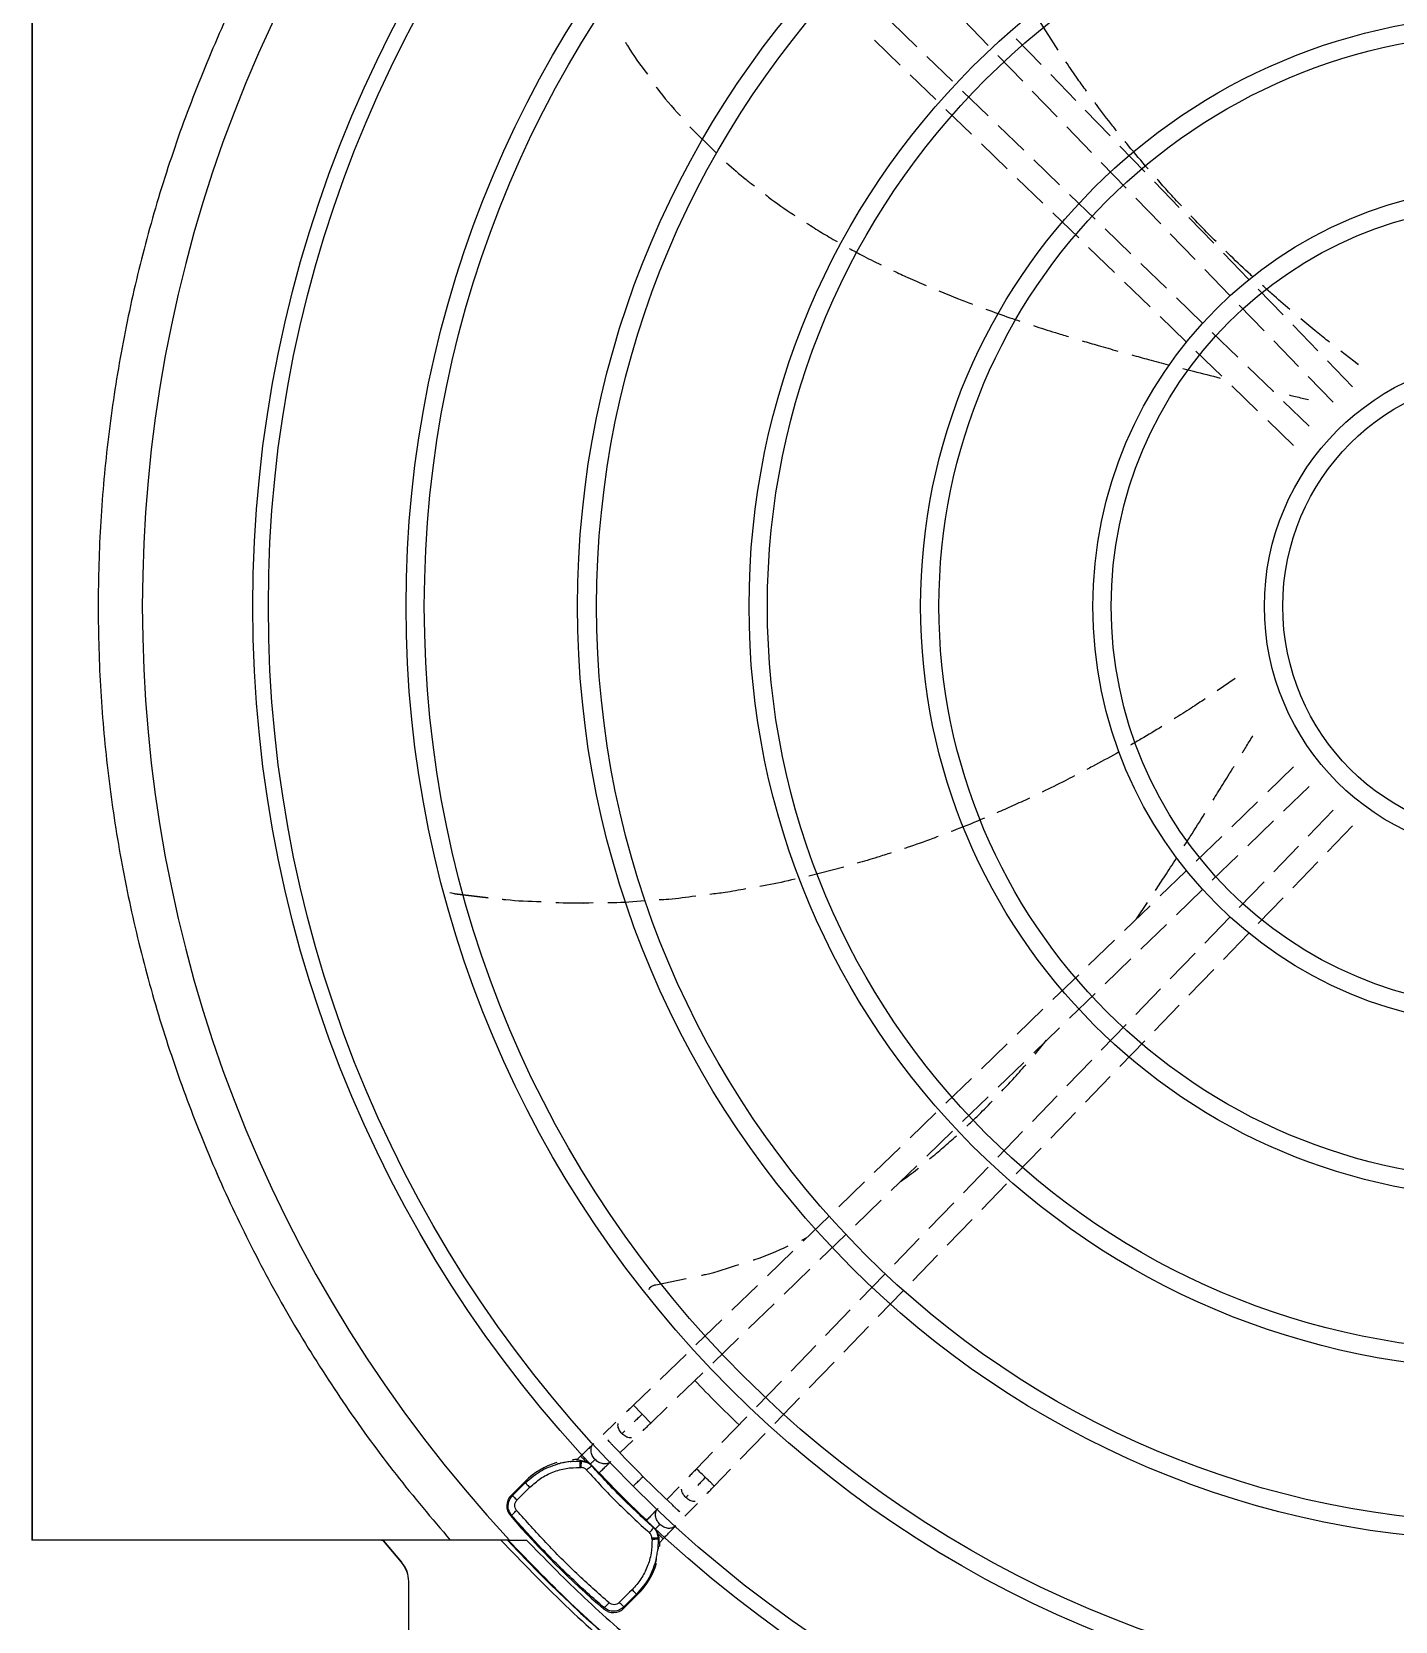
# Model space of a CAD drawing. Extents: x 5 to 331, y -33 to 175.
# Drawn here: x 170.84 to 181.66, y 55.95 to 68.56 of the extents above; entities that cross this region are included whole.
import ezdxf

# ---------------------------------------------------------------- set-up
doc = ezdxf.new("R2010")
doc.units = 0
doc.header["$MEASUREMENT"] = 0
doc.layers.get('0').update_dxf_attribs({"linetype": 'CONTINUOUS'})

msp = doc.modelspace()

# ---------------------------------------------------------------- linework, layer by layer
at = {"color": 7, "linetype": 'Continuous', "lineweight": 25}
for p, q in [((170.84117, 71.4134), (170.84117, 56.59055)), ((170.84286, 71.4134), (170.84286, 56.59055)), ((177.86504, 68.44349), (177.66189, 68.63991)), ((178.23547, 68.65684), (178.43265, 68.45291)), ((178.98715, 68.41628), (178.83491, 68.65642)), ((178.85271, 68.30167), (178.65564, 68.50549)), ((177.52904, 68.49455), (177.73344, 68.29691)), ((178.14893, 68.169), (177.94533, 68.36585)), ((178.50915, 68.3738), (178.70671, 68.16947)), ((177.8128, 68.22018), (178.01599, 68.02371)), ((179.127, 68.01799), (178.92958, 68.22216)), ((178.43145, 67.89582), (178.22841, 68.09214)), ((178.78266, 68.09092), (178.98011, 67.88671)), ((178.09618, 67.94618), (178.30021, 67.7489)), ((179.40018, 67.73546), (179.20332, 67.93906)), ((176.06547, 67.80739), (176.27417, 67.60117)), ((178.7152, 67.62146), (178.51153, 67.81839)), ((179.05703, 67.80716), (179.25367, 67.60379)), ((178.37952, 67.67221), (178.58377, 67.47472)), ((179.67529, 67.45093), (179.4777, 67.65528)), ((178.99825, 67.34778), (178.79372, 67.54554)), ((179.33008, 67.52477), (179.52758, 67.32051)), ((178.66268, 67.39842), (178.86652, 67.20133)), ((179.9496, 67.16723), (179.75178, 67.37183)), ((179.28134, 67.07406), (179.07769, 67.27096)), ((178.9466, 67.1239), (179.15086, 66.92639)), ((179.60444, 67.24101), (179.80159, 67.03712)), ((179.56381, 66.80093), (179.36007, 66.99793)), ((180.22407, 66.88337), (180.02627, 67.08794)), ((179.87779, 66.95831), (180.07532, 66.75401)), ((179.22944, 66.85042), (179.43416, 66.65247)), ((180.49818, 66.59988), (180.3005, 66.80432)), ((179.84698, 66.52713), (179.64381, 66.72358)), ((180.15174, 66.67499), (180.3485, 66.47149)), ((179.51402, 66.57526), (179.7179, 66.37812)), ((180.77357, 66.31506), (180.57556, 66.51985)), ((180.13082, 66.25268), (179.92675, 66.45)), ((180.42569, 66.39166), (180.62292, 66.18768)), ((179.79743, 66.30122), (180.00238, 66.10306)), ((181.04875, 66.03046), (180.84976, 66.23626)), ((180.41311, 65.97974), (180.20956, 66.17655)), ((180.69855, 66.10946), (180.89675, 65.90447)), ((180.08142, 66.02663), (180.28587, 65.82895)), ((181.36957, 65.92063), (181.23166, 66.02679)), ((180.69639, 65.70583), (180.49336, 65.90214)), ((181.32442, 65.74535), (181.126, 65.95057)), ((181.34695, 65.93756), (181.34639, 65.93755)), ((181.36371, 65.9249), (181.36937, 65.92063)), ((181.36937, 65.92063), (181.36957, 65.92063)), ((180.36634, 65.75114), (180.57088, 65.55337)), ((180.97332, 65.82528), (181.16978, 65.62209)), ((180.69037, 65.71165), (180.69942, 65.70944)), ((180.98053, 65.43109), (180.77636, 65.62851)), ((180.65117, 65.47574), (180.8563, 65.2774)), ((180.39184, 63.42906), (180.25024, 63.33155)), ((180.53117, 62.97136), (180.53175, 62.97136)), ((180.85662, 62.72687), (180.65121, 62.52825)), ((180.57093, 62.45063), (180.36609, 62.25257)), ((180.77655, 62.37562), (180.98006, 62.5724)), ((181.17066, 62.38276), (180.97307, 62.17841)), ((180.49295, 62.10141), (180.69645, 62.29818)), ((181.12589, 62.05327), (181.32453, 62.25871)), ((180.28597, 62.1751), (180.08196, 61.97784)), ((180.89676, 62.09948), (180.6995, 61.89548)), ((180.21014, 61.82795), (180.41322, 62.02431)), ((180.85057, 61.76852), (181.04877, 61.97351)), ((177.2858, 61.9319), (177.00856, 61.86088)), ((180.00168, 61.90022), (179.79782, 61.7031)), ((174.19832, 61.7196), (174.15817, 61.72898)), ((174.19768, 61.7196), (174.1582, 61.72884)), ((174.19768, 61.7196), (174.46378, 61.68697)), ((174.19832, 61.7196), (174.19768, 61.7196)), ((174.46339, 61.68832), (174.19832, 61.7196)), ((179.92685, 61.55404), (180.13028, 61.75074)), ((180.62292, 61.81627), (180.42505, 61.61163)), ((175.11279, 61.6476), (175.22266, 61.6452)), ((175.22264, 61.64466), (175.22332, 61.64466)), ((179.71788, 61.62581), (179.514, 61.42867)), ((179.61047, 61.52195), (179.69736, 61.65173)), ((180.57495, 61.48347), (180.77358, 61.68889)), ((179.64391, 61.28046), (179.84748, 61.4773)), ((180.34907, 61.53305), (180.15164, 61.32886)), ((179.43436, 61.35167), (179.22925, 61.15335)), ((180.30074, 61.19987), (180.49861, 61.40451)), ((179.36023, 61.00617), (179.56461, 61.20379)), ((180.07507, 61.24968), (179.8774, 61.04523)), ((179.15086, 61.07755), (178.94658, 60.88003)), ((180.026, 60.91573), (180.22358, 61.12007)), ((179.80078, 60.96599), (179.60438, 60.76288)), ((179.0777, 60.73299), (179.28147, 60.93002)), ((179.75165, 60.63199), (179.94882, 60.83591)), ((178.86716, 60.80324), (178.66314, 60.60597)), ((179.52735, 60.6832), (179.33002, 60.47912)), ((178.7943, 60.45897), (178.99784, 60.65577)), ((178.80443, 60.44837), (178.89662, 60.5579)), ((178.58302, 60.5285), (178.37966, 60.33187)), ((179.47767, 60.34863), (179.67519, 60.55292)), ((178.51102, 60.18507), (178.7148, 60.3821)), ((179.2541, 60.4006), (179.05691, 60.19666)), ((178.2999, 60.25475), (178.09557, 60.05718)), ((179.20375, 60.06533), (179.40107, 60.26941)), ((178.2284, 59.9118), (178.43227, 60.10892)), ((178.98027, 60.1174), (178.7833, 59.91368)), ((178.01639, 59.98062), (177.81272, 59.78369)), ((178.9296, 59.7818), (179.12624, 59.98518)), ((177.94538, 59.63814), (178.14919, 59.83521)), ((178.70568, 59.83341), (178.50889, 59.62989)), ((177.73315, 59.70676), (177.52873, 59.50911)), ((178.65526, 59.49807), (178.85268, 59.70225)), ((177.6621, 59.36423), (177.86552, 59.56092)), ((178.43205, 59.55041), (178.23532, 59.34695)), ((177.44981, 59.43279), (177.24626, 59.23598)), ((178.38165, 59.2151), (178.57868, 59.41887)), ((177.37908, 59.09058), (177.58308, 59.28784)), ((178.1592, 59.26822), (177.96185, 59.06412)), ((177.16701, 59.15936), (176.96273, 58.96183)), ((178.10714, 58.93118), (178.30401, 59.13479)), ((176.95421, 58.97115), (176.99323, 58.99132)), ((177.09563, 58.81651), (177.29938, 59.01352)), ((177.88468, 58.9843), (177.68829, 58.78119)), ((176.88312, 58.88486), (176.67976, 58.68822)), ((177.83379, 58.64849), (178.03096, 58.8524)), ((175.7944, 58.61742), (176.03404, 58.6671)), ((176.81292, 58.54316), (177.01667, 58.74016)), ((177.61189, 58.70219), (177.41475, 58.4983)), ((175.79386, 58.61742), (175.7944, 58.61742)), ((176.60041, 58.6115), (176.3965, 58.41434)), ((177.55896, 58.36425), (177.75685, 58.56891)), ((176.52922, 58.26885), (176.73372, 58.46658)), ((177.33792, 58.41884), (177.14094, 58.21511)), ((176.31704, 58.33751), (176.11256, 58.13979)), ((177.286, 58.08194), (177.48268, 58.28535)), ((176.24696, 57.99592), (176.4503, 58.19253)), ((176.03412, 58.06395), (175.8293, 57.8659)), ((177.06424, 58.13579), (176.86748, 57.93229)), ((175.96401, 57.72234), (176.16724, 57.91884)), ((177.01132, 57.79786), (177.20935, 58.00267)), ((175.75087, 57.79007), (175.61726, 57.66088)), ((176.79076, 57.85294), (176.59327, 57.6487)), ((176.73815, 57.51534), (176.9347, 57.71862)), ((175.75409, 57.51936), (175.88387, 57.64485)), ((176.51711, 57.56993), (176.31921, 57.36525)), ((175.4778, 57.52634), (175.37644, 57.42875)), ((176.46453, 57.23236), (176.66141, 57.43598)), ((175.50929, 57.2834), (175.61173, 57.38203)), ((176.24349, 57.28694), (176.11716, 57.15629)), ((175.11394, 57.21427), (175.19422, 57.21716)), ((175.19773, 57.25641), (175.16596, 57.22569)), ((175.19263, 57.16697), (175.20207, 57.16666)), ((175.19422, 57.21716), (175.19428, 57.223)), ((175.20352, 57.21686), (175.19422, 57.21716)), ((175.19428, 57.223), (175.20353, 57.22231)), ((175.20353, 57.22231), (175.20352, 57.21686)), ((175.20352, 57.21686), (175.24864, 57.20628)), ((175.20353, 57.22231), (175.23788, 57.215)), ((175.28775, 57.1815), (175.27484, 57.19384)), ((175.28774, 57.17744), (175.28775, 57.1815)), ((176.25864, 57.01941), (176.38695, 57.15212)), ((174.646, 56.94476), (174.75759, 57.05635)), ((174.75789, 57.04451), (174.65763, 56.94434)), ((174.75759, 57.05635), (174.75789, 57.04451)), ((174.65763, 56.94433), (174.646, 56.94476)), ((174.69217, 56.90747), (174.77387, 56.98908)), ((174.77387, 56.98908), (174.79396, 57.00917)), ((175.97966, 57.01442), (175.88043, 56.91224)), ((174.63988, 56.78443), (174.65187, 56.7839)), ((176.02579, 56.77936), (176.12488, 56.8814)), ((175.7783, 56.69095), (175.77442, 56.69076)), ((175.79065, 56.67803), (175.7783, 56.69095)), ((175.80326, 56.65165), (175.81383, 56.60653)), ((170.84286, 56.59055), (170.84117, 56.59055)), ((174.16246, 56.59055), (170.84286, 56.59055)), ((173.63145, 56.58342), (173.77404, 56.41447)), ((173.63223, 56.58342), (173.63145, 56.58342)), ((173.63223, 56.58342), (173.77482, 56.41447)), ((174.63315, 56.59055), (174.16246, 56.59055)), ((174.63315, 56.59055), (174.7678, 56.59055)), ((175.76406, 56.59553), (175.76376, 56.60497)), ((175.81413, 56.59726), (175.81125, 56.51696)), ((175.81178, 56.6411), (175.81905, 56.60679)), ((175.81905, 56.60679), (175.81383, 56.60653)), ((175.81383, 56.60653), (175.81414, 56.59726)), ((175.81972, 56.59755), (175.81413, 56.59726)), ((175.81972, 56.59755), (175.81905, 56.60679)), ((175.82231, 56.56941), (175.85295, 56.6011)), ((173.77404, 56.41447), (173.77482, 56.41447)), ((173.83118, 56.26044), (173.83118, 55.61082)), ((173.83118, 56.26044), (173.83196, 56.26044)), ((173.83196, 56.26044), (173.83196, 55.61082)), ((175.58618, 56.17676), (175.50457, 56.09507)), ((175.65281, 56.16113), (175.54122, 56.04954)), ((175.64148, 56.16091), (175.54131, 56.06066)), ((175.60627, 56.19685), (175.58618, 56.17676)), ((175.65281, 56.16113), (175.64148, 56.16091)), ((175.38089, 56.04342), (175.38088, 56.05489)), ((175.54121, 56.04954), (175.54131, 56.06066))]:
    msp.add_line(p, q, dxfattribs=at)
at = {"color": 8, "linetype": 'Continuous', "lineweight": 25}
for p, q in [((174.65187, 56.7839), (174.634, 56.81545)), ((175.41137, 56.03745), (175.38088, 56.05489))]:
    msp.add_line(p, q, dxfattribs=at)
at = {"color": 8, "linetype": 'Continuous', "lineweight": 25, "flags": 128}
for points in [[(175.68589, 57.59012), (175.65969, 57.6172), (175.63745, 57.64016), (175.62255, 57.65549), (175.61726, 57.66088), (175.61726, 57.66088)], [(175.75409, 57.51936), (175.75409, 57.51936), (175.74896, 57.52475), (175.7342, 57.54009), (175.71205, 57.56304), (175.68589, 57.59012)]]:
    msp.add_lwpolyline(points, dxfattribs=at)
for centre, radius in [((182.59309, 64.00259), 9.99706), ((182.59309, 64.00197), 9.87436), ((182.59309, 64.00259), 8.78089), ((182.59309, 64.00197), 8.63615), ((182.59309, 64.00197), 7.41998), ((182.59928, 64.00207), 7.27453), ((182.59309, 64.00197), 6.05846), ((182.59309, 64.00197), 5.9131), ((182.59309, 64.00197), 4.69694), ((182.59309, 64.00197), 4.55158), ((182.59928, 64.00197), 3.33542), ((182.59928, 64.00207), 3.18997), ((182.59928, 64.00197), 1.9739), ((182.59928, 64.00207), 1.82845)]:
    msp.add_circle(centre, radius)
at = {"color": 7, "linetype": 'Continuous', "lineweight": 25}
for centre, radius, start, end in [((182.59846, 64.00198), 10.88004, 137.062968, 222.937036), ((182.59171, 64.00067), 8.93517, 223.436613, 226.62464), ((182.59839, 64.00101), 9.76635, 223.11767, 225.000016), ((179.85607, 61.25959), 6.1186, 222.506594, 227.494873), ((182.598, 64.00054), 9.76574, 224.999711, 226.882175), ((179.85623, 61.25976), 6.87305, 220.627733, 229.372173), ((182.59823, 64.00193), 10.8921, 222.877714, 262.047685)]:
    msp.add_arc(centre, radius, start, end, dxfattribs=at)
at = {"color": 8, "linetype": 'Continuous', "lineweight": 25}
for centre, radius, start, end in [((168.6594, 49.34855), 10.79717, 45.790223, 46.313352), ((171.33647, 51.99351), 6.45202, 45.572072, 46.081779)]:
    msp.add_arc(centre, radius, start, end, dxfattribs=at)
at = {"color": 7, "linetype": 'Continuous', "lineweight": 25}
for centre, major_axis, ratio, start_param, end_param in [((175.1749, 56.63798), (0.01095, 0.5912), 0.99873353, 0.30576453, 0.80328617), ((175.1749, 56.63798), (0.01095, 0.5912), 0.99873353, 0.02743731, 0.08783241), ((174.72966, 56.86128), (0.11816, -0.00449), 0.99887068, 2.39471439, 3.88810276), ((175.23444, 56.57844), (0.5912, 0.01098), 0.99873841, 6.20038528, 6.255253), ((175.23444, 56.57844), (0.5912, 0.01098), 0.99873841, 5.4798419, 5.9722231), ((175.45774, 56.1332), (-0.00447, 0.11816), 0.99886587, 2.39523002, 3.88862108)]:
    msp.add_ellipse(centre, major_axis=major_axis, ratio=ratio, start_param=start_param, end_param=end_param, dxfattribs=at)
for points, knots in [([(174.7678, 56.59055), (174.91033, 56.44482), (175.19748, 56.15123), (175.66233, 55.74005), (176.15491, 55.34952), (176.67618, 54.98473), (177.2242, 54.64755), (177.79693, 54.34094), (178.39174, 54.06742), (179.00522, 53.82937), (179.63439, 53.62854), (180.27591, 53.46632), (180.92617, 53.34377), (181.58146, 53.26146), (182.23818, 53.2195), (182.89286, 53.21758), (183.54142, 53.25497), (184.18043, 53.33045), (184.8067, 53.44239), (185.41803, 53.58911), (186.01194, 53.76859), (186.58923, 53.97971), (187.15363, 54.22321), (187.70834, 54.50111), (188.25319, 54.81477), (188.785, 55.16398), (189.30098, 55.54841), (189.79772, 55.96707), (190.27188, 56.41849), (190.71999, 56.90039), (191.13934, 57.41062), (191.52737, 57.94662), (191.88179, 58.50541), (192.20068, 59.08376), (192.48262, 59.67836), (192.7266, 60.28589), (192.93179, 60.90227), (193.09807, 61.52386), (193.22575, 62.14712), (193.3156, 62.76936), (193.36857, 63.38753), (193.386, 64.00197), (193.36857, 64.61641), (193.3156, 65.23457), (193.22575, 65.85681), (193.09807, 66.48007), (192.93179, 67.10167), (192.7266, 67.71805), (192.48263, 68.32557), (192.20069, 68.92017), (191.8818, 69.49853), (191.52738, 70.05732), (191.13935, 70.59331), (190.72001, 71.10354), (190.27189, 71.58544), (189.79773, 72.03687), (189.30099, 72.45553), (188.78501, 72.83997), (188.25321, 73.18916), (187.70836, 73.50283), (187.15364, 73.78074), (186.58924, 74.02424), (186.01195, 74.23536), (185.41805, 74.41483), (184.80672, 74.56155), (184.18044, 74.6735), (183.54143, 74.74897), (182.89287, 74.78637), (182.23819, 74.78445), (181.58148, 74.74249), (180.92618, 74.66018), (180.27592, 74.53763), (179.6344, 74.37542), (179.00524, 74.17458), (178.39175, 73.93654), (177.79694, 73.66301), (177.22421, 73.3564), (176.67619, 73.01922), (176.15492, 72.65444), (175.66234, 72.26391), (175.19748, 71.85273), (174.91033, 71.55913), (174.7678, 71.4134)], [0, 0, 0, 0, 0.01189592, 0.02396584, 0.03619649, 0.04857359, 0.06108194, 0.07373471, 0.0864717, 0.09927432, 0.11212355, 0.12500004, 0.13787625, 0.15072533, 0.16352795, 0.17626509, 0.18891813, 0.20142621, 0.21380317, 0.22603385, 0.23810393, 0.25000004, 0.2618959, 0.27396585, 0.28619652, 0.29857361, 0.31108196, 0.32373474, 0.33647171, 0.34927432, 0.36212355, 0.37500004, 0.38787624, 0.40072531, 0.41352793, 0.42626506, 0.4389181, 0.45142619, 0.46380314, 0.47603381, 0.48810388, 0.50000001, 0.51189586, 0.52396581, 0.53619649, 0.54857357, 0.56108191, 0.57373469, 0.58647168, 0.59927428, 0.6121235, 0.62499999, 0.63787621, 0.65072529, 0.66352791, 0.67626502, 0.68891805, 0.70142614, 0.71380312, 0.72603376, 0.73810387, 0.74999998, 0.76189582, 0.77396578, 0.78619645, 0.79857355, 0.81108188, 0.82373468, 0.83647168, 0.84927427, 0.86212351, 0.87499998, 0.88787621, 0.90072531, 0.91352792, 0.92626504, 0.93891808, 0.95142617, 0.96380314, 0.97603381, 0.98810396, 1, 1, 1, 1]), ([(174.16246, 71.4134), (174.01695, 71.24193), (173.72592, 70.89899), (173.32955, 70.35252), (172.96443, 69.78505), (172.63466, 69.1962), (172.34068, 68.58873), (172.08376, 67.96467), (171.86476, 67.32631), (171.68449, 66.67596), (171.54361, 66.01596), (171.44261, 65.34868), (171.38187, 64.67654), (171.36159, 64.00197), (171.38187, 63.3274), (171.44261, 62.65527), (171.54361, 61.98799), (171.68449, 61.32799), (171.86476, 60.67763), (172.08376, 60.03928), (172.34068, 59.41522), (172.63466, 58.80775), (172.96443, 58.2189), (173.32955, 57.65143), (173.72592, 57.10496), (174.01695, 56.76202), (174.16246, 56.59055)], [0, 0, 0, 0, 0.04166667, 0.08333333, 0.125, 0.16666666, 0.20833334, 0.25000002, 0.29166668, 0.33333335, 0.375, 0.41666669, 0.45833337, 0.49999998, 0.54166666, 0.58333334, 0.62500004, 0.66666665, 0.70833332, 0.75000002, 0.7916667, 0.83333334, 0.87500001, 0.91666668, 0.95833336, 1, 1, 1, 1]), ([(175.55348, 68.47956), (175.55869, 68.47034), (175.60906, 68.38118), (175.67135, 68.29908), (175.7272, 68.22546)], [0, 0, 0, 0, 0.10339207, 1, 1, 1, 1]), ([(179.21237, 68.09207), (179.18961, 68.12299), (179.13361, 68.19907), (179.08103, 68.27756), (179.04982, 68.32415)], [0, 0, 0, 0, 0.40642054, 1, 1, 1, 1]), ([(175.79679, 68.12566), (175.79888, 68.12265), (175.85583, 68.0407), (175.92391, 67.96688), (175.9895, 67.89577)], [0, 0, 0, 0, 0.03663548, 1, 1, 1, 1]), ([(179.45085, 67.7771), (179.44132, 67.78895), (179.38686, 67.85663), (179.32897, 67.93152), (179.2824, 67.99573), (179.27813, 68.00161)], [0, 0, 0, 0, 0.16161629, 0.92321009, 1, 1, 1, 1]), ([(179.70176, 67.47358), (179.64966, 67.53419), (179.58815, 67.60575), (179.52852, 67.6803), (179.51941, 67.6917)], [0, 0, 0, 0, 0.84707943, 1, 1, 1, 1]), ([(176.35579, 67.52271), (176.40668, 67.47742), (176.47864, 67.41337), (176.55512, 67.35462), (176.57751, 67.33742)], [0, 0, 0, 0, 0.70723301, 1, 1, 1, 1]), ([(179.96566, 67.18056), (179.93162, 67.21677), (179.86775, 67.2847), (179.80441, 67.35699), (179.77484, 67.39074)], [0, 0, 0, 0, 0.53304752, 1, 1, 1, 1]), ([(176.66466, 67.26948), (176.67281, 67.2631), (176.74449, 67.20703), (176.82243, 67.15169), (176.89423, 67.10609), (176.89787, 67.10378)], [0, 0, 0, 0, 0.10855999, 0.95473773, 1, 1, 1, 1]), ([(176.99164, 67.04411), (177.031, 67.01852), (177.11, 66.96716), (177.19187, 66.92049), (177.23295, 66.89707)], [0, 0, 0, 0, 0.49831673, 1, 1, 1, 1]), ([(180.24089, 66.89722), (180.22183, 66.91585), (180.15564, 66.98051), (180.08863, 67.05056), (180.04092, 67.10044)], [0, 0, 0, 0, 0.28801389, 1, 1, 1, 1]), ([(177.33018, 66.8431), (177.36172, 66.82571), (177.44457, 66.78003), (177.5294, 66.73812), (177.58194, 66.71216)], [0, 0, 0, 0, 0.38063605, 1, 1, 1, 1]), ([(180.52678, 66.62358), (180.52277, 66.6272), (180.46663, 66.6779), (180.39758, 66.74289), (180.33191, 66.80766), (180.31983, 66.81958)], [0, 0, 0, 0, 0.05896179, 0.82678494, 1, 1, 1, 1]), ([(177.68036, 66.6651), (177.71863, 66.64685), (177.80433, 66.60597), (177.89166, 66.56869), (177.93999, 66.54806)], [0, 0, 0, 0, 0.44658647, 1, 1, 1, 1]), ([(178.04194, 66.50506), (178.09328, 66.48383), (178.18125, 66.44745), (178.27041, 66.41414), (178.30755, 66.40026)], [0, 0, 0, 0, 0.58350666, 1, 1, 1, 1]), ([(180.82705, 66.35751), (180.77964, 66.39797), (180.70815, 66.459), (180.63487, 66.5257), (180.61019, 66.54817)], [0, 0, 0, 0, 0.6631535, 1, 1, 1, 1]), ([(178.41259, 66.36083), (178.47668, 66.3376), (178.5668, 66.30493), (178.65773, 66.27465), (178.684, 66.2659)], [0, 0, 0, 0, 0.71116452, 1, 1, 1, 1]), ([(181.14136, 66.09825), (181.10752, 66.12503), (181.03294, 66.18405), (180.95613, 66.24853), (180.91416, 66.28375)], [0, 0, 0, 0, 0.45365536, 1, 1, 1, 1]), ([(178.79141, 66.22996), (178.84945, 66.21113), (178.94202, 66.1811), (179.03515, 66.15294), (179.06989, 66.14244)], [0, 0, 0, 0, 0.62701032, 1, 1, 1, 1]), ([(179.17798, 66.10968), (179.2204, 66.09713), (179.31482, 66.06921), (179.40963, 66.04266), (179.46184, 66.02803)], [0, 0, 0, 0, 0.4492195, 1, 1, 1, 1]), ([(179.57276, 65.9973), (179.61684, 65.98519), (179.71364, 65.9586), (179.81076, 65.93319), (179.86364, 65.91935)], [0, 0, 0, 0, 0.45544393, 1, 1, 1, 1]), ([(179.97779, 65.88962), (180.0062, 65.88227), (180.1051, 65.85671), (180.20421, 65.83186), (180.27485, 65.81414)], [0, 0, 0, 0, 0.28717143, 1, 1, 1, 1]), ([(181.34694, 65.93755), (181.34746, 65.93717), (181.34851, 65.93638), (181.35235, 65.93348), (181.35764, 65.92949), (181.36168, 65.92643), (181.36371, 65.9249)], [0, 0, 0, 0, 0.2360288, 0.48492993, 0.74046576, 1, 1, 1, 1]), ([(180.82238, 65.67946), (180.839, 65.67542), (180.88982, 65.66304), (180.94061, 65.65069), (180.97479, 65.64238)], [0, 0, 0, 0, 0.32699072, 1, 1, 1, 1]), ([(180.1543, 63.26735), (180.11794, 63.24303), (180.03874, 63.19005), (179.95364, 63.13666), (179.90761, 63.10778)], [0, 0, 0, 0, 0.4590241, 1, 1, 1, 1]), ([(179.81126, 63.04786), (179.75765, 63.01484), (179.6773, 62.96536), (179.59096, 62.91594), (179.56222, 62.8995)], [0, 0, 0, 0, 0.66716669, 1, 1, 1, 1]), ([(180.45062, 62.83986), (180.4592, 62.85375), (180.48626, 62.8976), (180.51328, 62.94142), (180.53175, 62.97136)], [0, 0, 0, 0, 0.31677713, 1, 1, 1, 1]), ([(179.46614, 62.84407), (179.46081, 62.841), (179.39467, 62.80279), (179.31097, 62.75673), (179.22919, 62.71422), (179.21417, 62.70642)], [0, 0, 0, 0, 0.06673795, 0.82860265, 1, 1, 1, 1]), ([(180.21687, 62.46262), (180.22896, 62.48199), (180.26912, 62.54635), (180.32466, 62.636), (180.36811, 62.70631), (180.38367, 62.73148)], [0, 0, 0, 0, 0.21657344, 0.71952385, 1, 1, 1, 1]), ([(179.1163, 62.65537), (179.09258, 62.6429), (179.01069, 62.59983), (178.92341, 62.55767), (178.8614, 62.52772)], [0, 0, 0, 0, 0.28962741, 1, 1, 1, 1]), ([(178.76128, 62.48047), (178.71645, 62.4593), (178.63206, 62.41944), (178.54368, 62.38146), (178.50225, 62.36366)], [0, 0, 0, 0, 0.53117169, 1, 1, 1, 1]), ([(179.98857, 62.09974), (180.0043, 62.12444), (180.05931, 62.21079), (180.1137, 62.29755), (180.15253, 62.3595)], [0, 0, 0, 0, 0.28603904, 1, 1, 1, 1]), ([(178.40226, 62.32026), (178.3283, 62.28931), (178.24141, 62.25294), (178.15224, 62.2193), (178.13897, 62.21429)], [0, 0, 0, 0, 0.85117589, 1, 1, 1, 1]), ([(178.03569, 62.17512), (178.02139, 62.16968), (177.94012, 62.13875), (177.85104, 62.10684), (177.7757, 62.08241), (177.7689, 62.08021)], [0, 0, 0, 0, 0.16266608, 0.92447643, 1, 1, 1, 1]), ([(177.66326, 62.04585), (177.62647, 62.03364), (177.53649, 62.00377), (177.44526, 61.97793), (177.39134, 61.96265)], [0, 0, 0, 0, 0.40887519, 1, 1, 1, 1]), ([(179.76076, 61.74754), (179.78595, 61.78579), (179.84117, 61.86965), (179.89538, 61.95418), (179.92487, 62.00016)], [0, 0, 0, 0, 0.45598561, 1, 1, 1, 1]), ([(176.89939, 61.83651), (176.82538, 61.81925), (176.73252, 61.7976), (176.63871, 61.78168), (176.61968, 61.77845)], [0, 0, 0, 0, 0.79707561, 1, 1, 1, 1]), ([(176.11086, 61.70205), (176.03956, 61.69175), (175.94314, 61.67781), (175.84617, 61.67255), (175.8209, 61.67118)], [0, 0, 0, 0, 0.73941863, 1, 1, 1, 1]), ([(176.50897, 61.7592), (176.45424, 61.74886), (176.35926, 61.73092), (176.2634, 61.72025), (176.22277, 61.71573)], [0, 0, 0, 0, 0.57618242, 1, 1, 1, 1]), ([(174.88353, 61.6556), (174.78956, 61.65851), (174.6864, 61.6617), (174.58457, 61.67399), (174.57551, 61.67509)], [0, 0, 0, 0, 0.91094237, 1, 1, 1, 1]), ([(175.29812, 61.64798), (175.20675, 61.64529), (175.10733, 61.64237), (175.00858, 61.64833), (175.00059, 61.64882)], [0, 0, 0, 0, 0.91908325, 1, 1, 1, 1]), ([(175.70734, 61.66414), (175.62222, 61.65664), (175.52406, 61.64799), (175.42594, 61.64819), (175.41291, 61.64821)], [0, 0, 0, 0, 0.86718784, 1, 1, 1, 1]), ([(178.54072, 60.15426), (178.56997, 60.18508), (178.63497, 60.25356), (178.69707, 60.3247), (178.73124, 60.36383)], [0, 0, 0, 0, 0.44988429, 1, 1, 1, 1]), ([(178.26218, 59.87528), (178.28887, 59.90027), (178.35792, 59.96494), (178.424, 60.03266), (178.46455, 60.0742)], [0, 0, 0, 0, 0.38645719, 1, 1, 1, 1]), ([(177.96655, 59.61571), (178.0034, 59.64552), (178.07689, 59.70496), (178.1468, 59.76859), (178.18166, 59.80031)], [0, 0, 0, 0, 0.50149322, 1, 1, 1, 1]), ([(177.73772, 59.43735), (177.7832, 59.46977), (177.83168, 59.50431), (177.87752, 59.54225), (177.88034, 59.54459)], [0, 0, 0, 0, 0.93838513, 1, 1, 1, 1]), ([(176.56794, 58.81417), (176.57198, 58.81538), (176.66749, 58.84415), (176.7587, 58.88601), (176.84604, 58.92611)], [0, 0, 0, 0, 0.04234426, 1, 1, 1, 1]), ([(176.15634, 58.69245), (176.16717, 58.69464), (176.26778, 58.71499), (176.36535, 58.74888), (176.45241, 58.77913)], [0, 0, 0, 0, 0.10772802, 1, 1, 1, 1]), ([(175.7412, 58.58055), (175.7435, 58.58528), (175.74937, 58.59739), (175.76842, 58.61128), (175.78507, 58.6153), (175.79386, 58.61742)], [0, 0, 0, 0, 0.23203407, 0.59403736, 1, 1, 1, 1]), ([(175.74151, 58.58017), (175.74388, 58.58505), (175.74982, 58.5973), (175.76897, 58.61129), (175.7856, 58.6153), (175.7944, 58.61742)], [0, 0, 0, 0, 0.23772016, 0.59707421, 1, 1, 1, 1]), ([(175.61726, 57.66088), (175.60722, 57.65118), (175.58795, 57.63254), (175.57023, 57.61544), (175.56174, 57.60724)], [0, 0, 0, 0, 0.52082038, 1, 1, 1, 1]), ([(175.68589, 57.59012), (175.67375, 57.57838), (175.65207, 57.55743), (175.63129, 57.53736), (175.62215, 57.52853)], [0, 0, 0, 0, 0.56005027, 1, 1, 1, 1]), ([(175.69258, 57.45994), (175.69379, 57.4611), (175.70324, 57.47023), (175.72428, 57.49055), (175.74415, 57.50976), (175.75409, 57.51936)], [0, 0, 0, 0, 0.06782543, 0.53375694, 1, 1, 1, 1]), ([(175.30096, 57.35607), (175.29448, 57.34983), (175.28154, 57.33736), (175.25602, 57.31273), (175.22772, 57.2854), (175.2077, 57.26605), (175.19769, 57.25637)], [0, 0, 0, 0, 0.25012582, 0.50004049, 0.74993816, 1, 1, 1, 1]), ([(175.44097, 57.3539), (175.43512, 57.36059), (175.42488, 57.37227), (175.4165, 57.3823), (175.41292, 57.38658)], [0, 0, 0, 0, 0.57248786, 1, 1, 1, 1]), ([(175.46943, 57.32572), (175.46567, 57.32939), (175.45697, 57.33788), (175.44677, 57.3481), (175.44097, 57.3539)], [0, 0, 0, 0, 0.43217551, 1, 1, 1, 1]), ([(174.75789, 57.04451), (174.79989, 57.0809), (174.88197, 57.15202), (174.98544, 57.18479), (175.03597, 57.20079)], [0, 0, 0, 0, 0.51171491, 1, 1, 1, 1]), ([(174.79396, 57.00917), (174.82147, 57.03365), (174.87649, 57.08261), (174.97572, 57.13246), (175.08219, 57.16403), (175.15582, 57.16599), (175.19263, 57.16697)], [0, 0, 0, 0, 0.25000105, 0.50000121, 0.74999986, 1, 1, 1, 1]), ([(175.01081, 57.19631), (175.01162, 57.19625), (175.01323, 57.19613), (175.02239, 57.19794), (175.03142, 57.19984), (175.03597, 57.20079)], [0, 0, 0, 0, 0.33193425, 0.66326494, 1, 1, 1, 1]), ([(175.11394, 57.21427), (175.10768, 57.21319), (175.09505, 57.211), (175.08024, 57.20805), (175.07195, 57.20667), (175.06841, 57.20609), (175.0618, 57.20502), (175.04992, 57.20328), (175.04138, 57.20176), (175.03597, 57.20079)], [0, 0, 0, 0, 0.25660518, 0.51806655, 0.5332425, 0.55988111, 0.64746674, 0.77621648, 1, 1, 1, 1]), ([(175.11394, 57.21427), (175.11909, 57.21497), (175.12857, 57.21624), (175.13795, 57.21764), (175.1388, 57.21826), (175.13924, 57.21858)], [0, 0, 0, 0, 0.36680927, 0.676056, 1, 1, 1, 1]), ([(175.19428, 57.223), (175.1862, 57.22361), (175.17472, 57.22447), (175.16793, 57.22542), (175.16603, 57.22597), (175.1668, 57.22629), (175.16697, 57.22636)], [0, 0, 0, 0, 0.51293538, 0.72977065, 0.94135023, 1, 1, 1, 1]), ([(175.19263, 57.16697), (175.19285, 57.17355), (175.19328, 57.18671), (175.19379, 57.20273), (175.19414, 57.21412), (175.1942, 57.21615), (175.19422, 57.21716)], [0, 0, 0, 0, 0.25000075, 0.49999682, 0.75000266, 1, 1, 1, 1]), ([(175.20207, 57.16666), (175.20227, 57.17324), (175.20268, 57.1864), (175.20316, 57.20242), (175.20347, 57.21382), (175.2035, 57.21585), (175.20352, 57.21686)], [0, 0, 0, 0, 0.24999942, 0.499994, 0.74999548, 1, 1, 1, 1]), ([(175.24485, 57.14659), (175.24201, 57.14944), (175.23628, 57.15518), (175.22565, 57.16127), (175.21417, 57.16556), (175.20608, 57.1663), (175.20207, 57.16666)], [0, 0, 0, 0, 0.24877774, 0.50057364, 0.7521473, 1, 1, 1, 1]), ([(175.27484, 57.19384), (175.26931, 57.19801), (175.25754, 57.20691), (175.2447, 57.21219), (175.23788, 57.215)], [0, 0, 0, 0, 0.46911619, 1, 1, 1, 1]), ([(175.28774, 57.17744), (175.28663, 57.17731), (175.28433, 57.17706), (175.2742, 57.17038), (175.26046, 57.15989), (175.24994, 57.15093), (175.24485, 57.14659)], [0, 0, 0, 0, 0.24184858, 0.49997479, 0.75811382, 1, 1, 1, 1]), ([(175.31217, 57.22987), (175.30638, 57.22429), (175.29602, 57.21431), (175.28132, 57.20011), (175.27484, 57.19384)], [0, 0, 0, 0, 0.55831737, 1, 1, 1, 1]), ([(175.77442, 56.69076), (175.68969, 56.76824), (175.52025, 56.92321), (175.36524, 57.09269), (175.28774, 57.17744)], [0, 0, 0, 0, 0.49999938, 1, 1, 1, 1]), ([(175.28775, 57.1815), (175.29312, 57.1756), (175.30389, 57.16377), (175.31821, 57.1486), (175.33032, 57.13618), (175.33863, 57.12812), (175.34327, 57.12405), (175.34348, 57.12444), (175.34356, 57.12459)], [0, 0, 0, 0, 0.18087626, 0.36307985, 0.54051449, 0.72811583, 0.89029815, 1, 1, 1, 1]), ([(175.34242, 57.12249), (175.3517, 57.13146), (175.37025, 57.14939), (175.39618, 57.17443), (175.41953, 57.19696), (175.4315, 57.20849), (175.43749, 57.21426)], [0, 0, 0, 0, 0.25013792, 0.50015327, 0.74999353, 1, 1, 1, 1]), ([(176.11716, 57.15629), (176.10757, 57.14637), (176.08838, 57.12653), (176.06764, 57.1051), (176.05811, 57.09527), (176.05653, 57.09363)], [0, 0, 0, 0, 0.45479462, 0.90914447, 1, 1, 1, 1]), ([(174.75789, 57.0445), (174.7586, 57.04388), (174.76001, 57.04264), (174.76822, 57.03466), (174.77976, 57.02329), (174.78923, 57.01388), (174.79396, 57.00917)], [0, 0, 0, 0, 0.24999527, 0.49999701, 0.75000345, 1, 1, 1, 1]), ([(175.24485, 57.14659), (175.32425, 57.05969), (175.48305, 56.88589), (175.65682, 56.72713), (175.7437, 56.64775)], [0, 0, 0, 0, 0.50000087, 1, 1, 1, 1]), ([(175.61459, 57.01721), (175.61492, 57.01752), (175.61565, 57.01823), (175.62155, 57.02409), (175.6306, 57.03312), (175.64163, 57.04413), (175.65447, 57.05696), (175.66716, 57.06967), (175.67785, 57.08037), (175.6863, 57.08885), (175.69164, 57.09422), (175.69226, 57.09487), (175.69254, 57.09516)], [0, 0, 0, 0, 0.09142796, 0.20730221, 0.29898218, 0.40002168, 0.50631239, 0.6122537, 0.71235431, 0.80274967, 0.91261822, 1, 1, 1, 1]), ([(176.18814, 57.08787), (176.1764, 57.07573), (176.15544, 57.05406), (176.13535, 57.0333), (176.12651, 57.02417)], [0, 0, 0, 0, 0.5600547, 1, 1, 1, 1]), ([(174.634, 56.81545), (174.63226, 56.81831), (174.62325, 56.83307), (174.62154, 56.86649), (174.62967, 56.90969), (174.64833, 56.93281), (174.65763, 56.94433)], [0, 0, 0, 0, 0.07173689, 0.37086205, 0.68626492, 1, 1, 1, 1]), ([(174.65763, 56.94434), (174.65816, 56.94353), (174.65922, 56.94193), (174.66695, 56.93348), (174.67813, 56.92174), (174.68749, 56.91223), (174.69217, 56.90747)], [0, 0, 0, 0, 0.24999821, 0.49999027, 0.74999325, 1, 1, 1, 1]), ([(174.68944, 56.82607), (174.68517, 56.83224), (174.67667, 56.84455), (174.67329, 56.86737), (174.67816, 56.88856), (174.68631, 56.90143), (174.6915, 56.90677), (174.69217, 56.90747)], [0, 0, 0, 0, 0.25091724, 0.5005218, 0.74979909, 0.96750876, 1, 1, 1, 1]), ([(176.2016, 56.96047), (176.20197, 56.96086), (176.21037, 56.96952), (176.22989, 56.98969), (176.24908, 57.00953), (176.25868, 57.01946)], [0, 0, 0, 0, 0.02260027, 0.51113865, 1, 1, 1, 1]), ([(174.65187, 56.7839), (174.65204, 56.78522), (174.65239, 56.78797), (174.66063, 56.79826), (174.67348, 56.81165), (174.68425, 56.82138), (174.68944, 56.82607)], [0, 0, 0, 0, 0.2412465, 0.5000541, 0.75883227, 1, 1, 1, 1]), ([(175.38088, 56.05489), (175.29563, 56.131), (175.12498, 56.28338), (174.88044, 56.52792), (174.72802, 56.69862), (174.65187, 56.7839)], [0, 0, 0, 0, 0.33313478, 0.66686602, 1, 1, 1, 1]), ([(175.42318, 56.09232), (175.33755, 56.16869), (175.16568, 56.32196), (174.91953, 56.56813), (174.76601, 56.74023), (174.68944, 56.82607)], [0, 0, 0, 0, 0.33231681, 0.66694549, 1, 1, 1, 1]), ([(175.8113, 56.84105), (175.80549, 56.83506), (175.79386, 56.82308), (175.7712, 56.7997), (175.74606, 56.77373), (175.72808, 56.75514), (175.71909, 56.74585)], [0, 0, 0, 0, 0.25011658, 0.4999956, 0.74997875, 1, 1, 1, 1]), ([(175.95131, 56.84356), (175.94549, 56.84937), (175.93528, 56.85958), (175.92677, 56.86829), (175.9231, 56.87204)], [0, 0, 0, 0, 0.56905431, 1, 1, 1, 1]), ([(175.98396, 56.81554), (175.97966, 56.81913), (175.96965, 56.8275), (175.95797, 56.83773), (175.95131, 56.84356)], [0, 0, 0, 0, 0.42974965, 1, 1, 1, 1]), ([(175.72118, 56.74699), (175.72103, 56.74689), (175.72067, 56.74666), (175.7247, 56.74206), (175.73269, 56.7338), (175.74508, 56.72172), (175.76056, 56.7071), (175.7724, 56.69632), (175.7783, 56.69095)], [0, 0, 0, 0, 0.11177582, 0.27357511, 0.45080048, 0.63777936, 0.8195625, 1, 1, 1, 1]), ([(175.7437, 56.64775), (175.74803, 56.65284), (175.75699, 56.66337), (175.76745, 56.67713), (175.77408, 56.6873), (175.77431, 56.68963), (175.77442, 56.69076)], [0, 0, 0, 0, 0.24188032, 0.50002498, 0.75815476, 1, 1, 1, 1]), ([(175.76376, 56.60497), (175.7634, 56.60898), (175.76266, 56.61707), (175.75837, 56.62855), (175.75228, 56.63918), (175.74655, 56.6449), (175.7437, 56.64775)], [0, 0, 0, 0, 0.24779498, 0.49943096, 0.75118998, 1, 1, 1, 1]), ([(175.82674, 56.71529), (175.82115, 56.70952), (175.81113, 56.69919), (175.79692, 56.68452), (175.79065, 56.67803)], [0, 0, 0, 0, 0.55832877, 1, 1, 1, 1]), ([(175.81178, 56.6411), (175.80898, 56.64791), (175.8037, 56.66073), (175.79482, 56.67251), (175.79065, 56.67803)], [0, 0, 0, 0, 0.53088575, 1, 1, 1, 1]), ([(175.85295, 56.6011), (175.86261, 56.61109), (175.88193, 56.63106), (175.90922, 56.65925), (175.93382, 56.68464), (175.94628, 56.69748), (175.95251, 56.7039)], [0, 0, 0, 0, 0.25017771, 0.50011676, 0.74999395, 1, 1, 1, 1]), ([(173.63145, 56.58342), (173.63046, 56.58448), (173.62848, 56.58658), (173.62473, 56.58881), (173.62062, 56.59028), (173.61773, 56.59046), (173.61629, 56.59055)], [0, 0, 0, 0, 0.24998025, 0.49998427, 0.74999678, 1, 1, 1, 1]), ([(173.61707, 56.59055), (173.61851, 56.59046), (173.6214, 56.59028), (173.62551, 56.58881), (173.62926, 56.58658), (173.63124, 56.58448), (173.63223, 56.58342)], [0, 0, 0, 0, 0.25000322, 0.50001573, 0.75001975, 1, 1, 1, 1]), ([(174.56522, 56.59055), (174.73308, 56.41558), (175.0688, 56.06564), (175.61523, 55.58467), (176.19002, 55.13862), (176.79385, 54.73246), (177.42318, 54.36716), (178.07547, 54.04465), (178.74772, 53.76597), (179.43715, 53.53355), (180.14002, 53.34406), (180.61721, 53.25773), (180.85581, 53.21457)], [0, 0, 0, 0, 0.10000002, 0.20000004, 0.29999995, 0.40000005, 0.50000004, 0.60000016, 0.69999999, 0.80000004, 0.90000013, 1, 1, 1, 1]), ([(174.62177, 56.59055), (174.79483, 56.41154), (175.14095, 56.05352), (175.70525, 55.5632), (176.29927, 55.11006), (176.92364, 54.69942), (177.5745, 54.33232), (178.24904, 54.01082), (178.94399, 53.73602), (179.65626, 53.51048), (180.38187, 53.33064), (180.87379, 53.25326), (181.11976, 53.21457)], [0, 0, 0, 0, 0.09999997, 0.19999998, 0.29999997, 0.39999998, 0.49999991, 0.59999995, 0.69999992, 0.80000001, 0.90000005, 1, 1, 1, 1]), ([(175.76406, 56.59553), (175.76308, 56.55872), (175.76112, 56.48509), (175.72955, 56.37862), (175.67971, 56.27939), (175.63075, 56.22437), (175.60627, 56.19685)], [0, 0, 0, 0, 0.2499975, 0.49999556, 0.74999662, 1, 1, 1, 1]), ([(175.81383, 56.60653), (175.81284, 56.6065), (175.81084, 56.60645), (175.79948, 56.60609), (175.78349, 56.60559), (175.77034, 56.60518), (175.76376, 56.60497)], [0, 0, 0, 0, 0.24999594, 0.49999599, 0.75000089, 1, 1, 1, 1]), ([(175.81413, 56.59726), (175.81314, 56.59721), (175.81114, 56.59713), (175.79978, 56.59673), (175.78378, 56.59619), (175.77063, 56.59575), (175.76406, 56.59553)], [0, 0, 0, 0, 0.2500081, 0.5000047, 0.75000598, 1, 1, 1, 1]), ([(175.81546, 56.54236), (175.81519, 56.54204), (175.81466, 56.54141), (175.81348, 56.53377), (175.81232, 56.52495), (175.81149, 56.51874), (175.81125, 56.51696)], [0, 0, 0, 0, 0.28746422, 0.57416178, 0.8782828, 1, 1, 1, 1]), ([(175.82293, 56.57035), (175.82287, 56.57019), (175.82256, 56.56944), (175.82205, 56.5713), (175.82114, 56.57804), (175.82031, 56.5895), (175.81972, 56.59755)], [0, 0, 0, 0, 0.05435949, 0.26672812, 0.48469879, 1, 1, 1, 1]), ([(173.77404, 56.41447), (173.79047, 56.39136), (173.82335, 56.34515), (173.82857, 56.28867), (173.83118, 56.26044)], [0, 0, 0, 0, 0.50000198, 1, 1, 1, 1]), ([(173.77482, 56.41447), (173.79125, 56.39136), (173.82413, 56.34515), (173.82935, 56.28867), (173.83196, 56.26044)], [0, 0, 0, 0, 0.50000198, 1, 1, 1, 1]), ([(175.79777, 56.43898), (175.78177, 56.38846), (175.74899, 56.28499), (175.67788, 56.20291), (175.64148, 56.16091)], [0, 0, 0, 0, 0.48829389, 1, 1, 1, 1]), ([(175.79777, 56.43898), (175.79671, 56.43399), (175.79458, 56.42399), (175.79296, 56.41569), (175.79312, 56.41444), (175.79319, 56.41393)], [0, 0, 0, 0, 0.37191077, 0.74510217, 1, 1, 1, 1]), ([(175.79776, 56.43899), (175.79873, 56.44441), (175.80074, 56.45569), (175.80269, 56.46906), (175.80506, 56.48324), (175.808, 56.49805), (175.81017, 56.5107), (175.81125, 56.51697)], [0, 0, 0, 0, 0.22403018, 0.46648185, 0.48173847, 0.74326104, 1, 1, 1, 1]), ([(175.64148, 56.16091), (175.64088, 56.1616), (175.63966, 56.16299), (175.63173, 56.17115), (175.62038, 56.18267), (175.61097, 56.19213), (175.60627, 56.19685)], [0, 0, 0, 0, 0.25000233, 0.50000933, 0.7500026, 1, 1, 1, 1]), ([(175.38088, 56.05489), (175.38222, 56.05504), (175.385, 56.05535), (175.39533, 56.06354), (175.40875, 56.07636), (175.41849, 56.08713), (175.42318, 56.09232)], [0, 0, 0, 0, 0.24106608, 0.49981504, 0.75864179, 1, 1, 1, 1]), ([(175.54131, 56.06066), (175.52978, 56.05136), (175.50667, 56.03271), (175.46314, 56.02446), (175.42931, 56.02641), (175.41426, 56.03567), (175.41137, 56.03745)], [0, 0, 0, 0, 0.31116652, 0.62398385, 0.92760979, 1, 1, 1, 1]), ([(175.50457, 56.09507), (175.50388, 56.0944), (175.5012, 56.0918), (175.49526, 56.08719), (175.48298, 56.08043), (175.46445, 56.0762), (175.44166, 56.07956), (175.42936, 56.08806), (175.42318, 56.09232)], [0, 0, 0, 0, 0.032196, 0.12542168, 0.25076399, 0.49987053, 0.74927251, 1, 1, 1, 1]), ([(175.54131, 56.06066), (175.54052, 56.06117), (175.53895, 56.0622), (175.53054, 56.06989), (175.51883, 56.08104), (175.50932, 56.0904), (175.50457, 56.09507)], [0, 0, 0, 0, 0.24999728, 0.49999809, 0.74999755, 1, 1, 1, 1])]:
    msp.add_open_spline(points, degree=3, knots=knots, dxfattribs=at)
at = {"color": 8, "linetype": 'Continuous', "lineweight": 25}
for points, knots in [([(175.52549, 57.43527), (175.51754, 57.44532), (175.50164, 57.4654), (175.49201, 57.49576), (175.49467, 57.5117), (175.49551, 57.5167)], [0, 0, 0, 0, 0.40702282, 0.81404966, 1, 1, 1, 1]), ([(175.54953, 57.45843), (175.5476, 57.45658), (175.53836, 57.44767), (175.53118, 57.44075), (175.52549, 57.43527)], [0, 0, 0, 0, 0.20818895, 1, 1, 1, 1]), ([(175.60157, 57.40229), (175.59794, 57.40185), (175.5833, 57.40005), (175.55478, 57.41053), (175.53525, 57.42703), (175.52549, 57.43527)], [0, 0, 0, 0, 0.14151294, 0.57075206, 1, 1, 1, 1]), ([(175.31217, 57.22987), (175.30408, 57.23994), (175.28792, 57.26009), (175.27811, 57.29673), (175.28264, 57.3296), (175.29184, 57.35069), (175.30092, 57.35599), (175.30098, 57.35602)], [0, 0, 0, 0, 0.24959648, 0.49918898, 0.74878257, 0.99837298, 1, 1, 1, 1]), ([(175.19795, 57.2561), (175.19787, 57.25618), (175.19738, 57.25671), (175.19972, 57.25432), (175.20504, 57.24887), (175.21361, 57.24004), (175.22455, 57.22876), (175.23344, 57.21959), (175.23788, 57.215)], [0, 0, 0, 0, 0.03775371, 0.2302051, 0.42265452, 0.61510675, 0.80754619, 1, 1, 1, 1]), ([(175.24864, 57.20628), (175.25582, 57.20254), (175.27036, 57.19496), (175.2819, 57.18332), (175.28774, 57.17744)], [0, 0, 0, 0, 0.49408423, 1, 1, 1, 1]), ([(175.43746, 57.2143), (175.42901, 57.20816), (175.41205, 57.19585), (175.37744, 57.19395), (175.34163, 57.20455), (175.32199, 57.22143), (175.31217, 57.22987)], [0, 0, 0, 0, 0.2487761, 0.49918695, 0.74959428, 1, 1, 1, 1]), ([(176.25866, 57.01948), (176.25762, 57.0205), (176.25555, 57.02256), (176.23928, 57.03836), (176.21594, 57.06098), (176.19741, 57.07891), (176.18814, 57.08787)], [0, 0, 0, 0, 0.24922765, 0.4994868, 0.74974025, 1, 1, 1, 1]), ([(176.03304, 56.92772), (176.02488, 56.93747), (176.00857, 56.95696), (175.9982, 56.98273), (175.9993, 56.99478), (175.99938, 56.99573)], [0, 0, 0, 0, 0.47931896, 0.95862226, 1, 1, 1, 1]), ([(176.05227, 56.94755), (176.05178, 56.94703), (176.04428, 56.9393), (176.03847, 56.93331), (176.03304, 56.92773)], [0, 0, 0, 0, 0.06643839, 1, 1, 1, 1]), ([(176.1077, 56.89704), (176.1049, 56.89663), (176.09112, 56.89458), (176.06312, 56.90405), (176.04307, 56.91983), (176.03304, 56.92772)], [0, 0, 0, 0, 0.1130586, 0.55652766, 1, 1, 1, 1]), ([(175.82674, 56.71529), (175.81833, 56.72509), (175.8015, 56.74467), (175.79046, 56.78097), (175.79388, 56.81396), (175.80237, 56.83539), (175.81127, 56.84097), (175.81133, 56.84101)], [0, 0, 0, 0, 0.24957742, 0.49915274, 0.74873377, 0.99831194, 1, 1, 1, 1]), ([(175.77442, 56.69076), (175.7803, 56.68492), (175.79194, 56.67337), (175.79952, 56.65883), (175.80326, 56.65165)], [0, 0, 0, 0, 0.50595031, 1, 1, 1, 1]), ([(175.95249, 56.70395), (175.94425, 56.69753), (175.92772, 56.68465), (175.89319, 56.68159), (175.85705, 56.69098), (175.83684, 56.70719), (175.82674, 56.71529)], [0, 0, 0, 0, 0.24873056, 0.49915447, 0.74957631, 1, 1, 1, 1])]:
    msp.add_open_spline(points, degree=3, knots=knots, dxfattribs=at)

doc.saveas('drawing.dxf')
